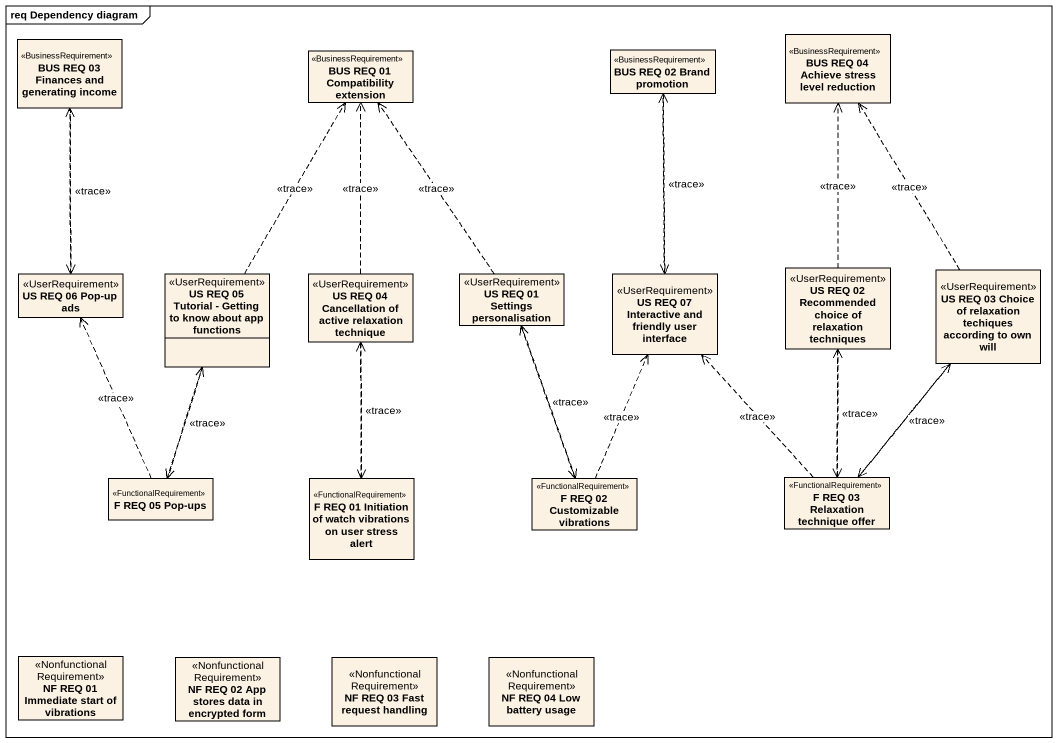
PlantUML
@startuml
mainframe req Dependency diagram
hide circle
hide empty members
class "BUS REQ 03 Finances and generating income" as BUS_REQ_03_Finances_and <<BusinessRequirement>>
class "BUS REQ 01 Compatibility extension" as BUS_REQ_01_Compatibility <<BusinessRequirement>>
class "BUS REQ 02 Brand promotion" as BUS_REQ_02_Brand_promotion <<BusinessRequirement>>
class "BUS REQ 04 Achieve stress level reduction" as BUS_REQ_04_Achieve_stress <<BusinessRequirement>>
class "US REQ 06 Pop-up ads" as US_REQ_06_Pop_up_ads <<UserRequirement>>
class "US REQ 05 Tutorial - Getting to know about app functions" as US_REQ_05_Tutorial_Getting <<UserRequirement>>
class "US REQ 04 Cancellation of active relaxation technique" as US_REQ_04_Cancellation_of <<UserRequirement>>
class "US REQ 01 Settings personalisation" as US_REQ_01_Settings <<UserRequirement>>
class "US REQ 07 Interactive and friendly user interface" as US_REQ_07_Interactive_and <<UserRequirement>>
class "US REQ 02 Recommended choice of relaxation techniques" as US_REQ_02_Recommended <<UserRequirement>>
class "US REQ 03 Choice of relaxation techiques according to own will" as US_REQ_03_Choice_of <<UserRequirement>>
class "F REQ 05 Pop-ups" as F_REQ_05_Pop_ups <<FunctionalRequirement>>
class "F REQ 01 Initiation of watch vibrations on user stress alert" as F_REQ_01_Initiation_of <<FunctionalRequirement>>
class "F REQ 02 Customizable vibrations" as F_REQ_02_Customizable <<FunctionalRequirement>>
class "F REQ 03 Relaxation technique offer" as F_REQ_03_Relaxation <<FunctionalRequirement>>
class "NF REQ 01 Immediate start of vibrations" as NF_REQ_01_Immediate_start <<NonfunctionalRequirement>>
class "NF REQ 02 App stores data in encrypted form" as NF_REQ_02_App_stores_data <<NonfunctionalRequirement>>
class "NF REQ 03 Fast request handling" as NF_REQ_03_Fast_request <<NonfunctionalRequirement>>
class "NF REQ 04 Low battery usage" as NF_REQ_04_Low_battery_usage <<NonfunctionalRequirement>>
BUS_REQ_03_Finances_and ..> US_REQ_06_Pop_up_ads
BUS_REQ_02_Brand_promotion ..> US_REQ_07_Interactive_and
US_REQ_06_Pop_up_ads .up.> BUS_REQ_03_Finances_and : <<trace>>
US_REQ_05_Tutorial_Getting .up.> BUS_REQ_01_Compatibility : <<trace>>
US_REQ_05_Tutorial_Getting ..> F_REQ_05_Pop_ups
US_REQ_04_Cancellation_of .up.> BUS_REQ_01_Compatibility : <<trace>>
US_REQ_04_Cancellation_of ..> F_REQ_01_Initiation_of
US_REQ_01_Settings .up.> BUS_REQ_01_Compatibility : <<trace>>
US_REQ_01_Settings ..> F_REQ_02_Customizable
US_REQ_07_Interactive_and .up.> BUS_REQ_02_Brand_promotion : <<trace>>
US_REQ_02_Recommended .up.> BUS_REQ_04_Achieve_stress : <<trace>>
US_REQ_02_Recommended ..> F_REQ_03_Relaxation
US_REQ_03_Choice_of .up.> BUS_REQ_04_Achieve_stress : <<trace>>
US_REQ_03_Choice_of ..> F_REQ_03_Relaxation
F_REQ_05_Pop_ups .up.> US_REQ_06_Pop_up_ads : <<trace>>
F_REQ_05_Pop_ups .up.> US_REQ_05_Tutorial_Getting : <<trace>>
F_REQ_01_Initiation_of .up.> US_REQ_04_Cancellation_of : <<trace>>
F_REQ_02_Customizable .up.> US_REQ_01_Settings : <<trace>>
F_REQ_02_Customizable .up.> US_REQ_07_Interactive_and : <<trace>>
F_REQ_03_Relaxation .up.> US_REQ_07_Interactive_and : <<trace>>
F_REQ_03_Relaxation .up.> US_REQ_02_Recommended : <<trace>>
F_REQ_03_Relaxation .up.> US_REQ_03_Choice_of : <<trace>>
@enduml
